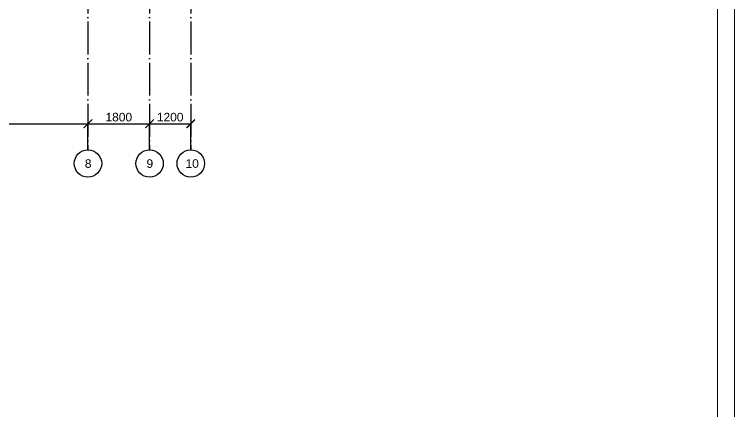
# Model space of a CAD drawing. Header units: millimetres. Extents: x 1982 to 10001982, y -1005230 to 4320529.
# Drawn here: x 2631747 to 2652772, y 1135032 to 1146614 of the extents above; entities that cross this region are included whole.
import ezdxf

# ---------------------------------------------------------------- set-up
doc = ezdxf.new("R2010")
doc.units = ezdxf.units.MM
doc.linetypes.add('ACAD_ISO04W100', pattern=[30, 24, -3, 0, -3])
doc.layers.add('Level 63', color=7, linetype='Continuous', lineweight=0)
for name, color, linetype in [('Оси', 30, 'Continuous'), ('Осн надпись', 7, 'Continuous'), ('размеры оси', 163, 'Continuous')]:
    doc.layers.add(name, color=color, linetype=linetype)
doc.styles.get("Standard").update_dxf_attribs({"font": 'arial.ttf'})
doc.dimstyles.new('100', dxfattribs={"dimtxt": 250, "dimasz": 250, "dimexe": 1.25, "dimexo": 0.625, "dimgap": 65, "dimtad": 1, "dimtxsty": 'Standard', "dimblk": 'ARCHTICK', "dimcen": 250, "dimadec": 0, "dimazin": 0, "dimtfac": 1, "dimtmove": 0, "dimatfit": 3, "dimldrblk": 'ARCHTICK', "dimfxl": 1, "dimarcsym": 0})

# ---------------------------------------------------------------- blocks, each defined once
blk = doc.blocks.new('_ArchTick')
at = {"color": 0, "linetype": 'ByBlock', "const_width": 0.15}
blk.add_lwpolyline([(-0.5, -0.5), (0.5, 0.5)], dxfattribs=at)
blk = doc.blocks.new('*D353')
at = {"layer": 'Defpoints', "color": 0, "lineweight": 0, "transparency": 16777216}
for p in [(2633894, 1143425), (2621894, 1142668), (2633894, 1142668)]:
    blk.add_point(p, dxfattribs=at)
at = {"layer": 'размеры оси', "color": 0, "lineweight": -2, "transparency": 16777216}
for p, q in [((2621894, 1142668), (2621894, 1143426)), ((2621894, 1143425), (2633894, 1143425)), ((2633894, 1142668), (2633894, 1143426))]:
    blk.add_line(p, q, dxfattribs=at)
at = {"layer": 'размеры оси', "color": 0, "lineweight": -2, "transparency": 16777216, "xscale": 250, "yscale": 250, "zscale": 250, "rotation": 180}
blk.add_blockref('_ArchTick', (2621894, 1143425), dxfattribs=at)
at = {"layer": 'размеры оси', "color": 0, "lineweight": -2, "transparency": 16777216, "xscale": 250, "yscale": 250, "zscale": 250}
blk.add_blockref('_ArchTick', (2633894, 1143425), dxfattribs=at)
at = {"layer": 'размеры оси', "color": 0, "transparency": 16777216, "insert": (2627894, 1143617), "char_height": 250, "attachment_point": 5}
blk.add_mtext('12000', dxfattribs=at)
blk = doc.blocks.new('*D354')
at = {"layer": 'Defpoints', "color": 0, "lineweight": 0, "transparency": 16777216}
for p in [(2635694, 1143425), (2633894, 1142668), (2635694, 1142668)]:
    blk.add_point(p, dxfattribs=at)
at = {"layer": 'размеры оси', "color": 0, "lineweight": -2, "transparency": 16777216}
for p, q in [((2633894, 1142668), (2633894, 1143426)), ((2633894, 1143425), (2635694, 1143425)), ((2635694, 1142668), (2635694, 1143426))]:
    blk.add_line(p, q, dxfattribs=at)
at = {"layer": 'размеры оси', "color": 0, "lineweight": -2, "transparency": 16777216, "xscale": 250, "yscale": 250, "zscale": 250, "rotation": 180}
blk.add_blockref('_ArchTick', (2633894, 1143425), dxfattribs=at)
at = {"layer": 'размеры оси', "color": 0, "lineweight": -2, "transparency": 16777216, "xscale": 250, "yscale": 250, "zscale": 250}
blk.add_blockref('_ArchTick', (2635694, 1143425), dxfattribs=at)
at = {"layer": 'размеры оси', "color": 0, "transparency": 16777216, "insert": (2634794, 1143617), "char_height": 250, "attachment_point": 5}
blk.add_mtext('1800', dxfattribs=at)
blk = doc.blocks.new('*D355')
at = {"layer": 'Defpoints', "color": 0, "lineweight": 0, "transparency": 16777216}
for p in [(2636894, 1143425), (2635694, 1142668), (2636894, 1142668)]:
    blk.add_point(p, dxfattribs=at)
at = {"layer": 'размеры оси', "color": 0, "lineweight": -2, "transparency": 16777216}
for p, q in [((2635694, 1142668), (2635694, 1143426)), ((2635694, 1143425), (2636894, 1143425)), ((2636894, 1142668), (2636894, 1143426))]:
    blk.add_line(p, q, dxfattribs=at)
at = {"layer": 'размеры оси', "color": 0, "lineweight": -2, "transparency": 16777216, "xscale": 250, "yscale": 250, "zscale": 250, "rotation": 180}
blk.add_blockref('_ArchTick', (2635694, 1143425), dxfattribs=at)
at = {"layer": 'размеры оси', "color": 0, "lineweight": -2, "transparency": 16777216, "xscale": 250, "yscale": 250, "zscale": 250}
blk.add_blockref('_ArchTick', (2636894, 1143425), dxfattribs=at)
at = {"layer": 'размеры оси', "color": 0, "transparency": 16777216, "insert": (2636294, 1143617), "char_height": 250, "attachment_point": 5}
blk.add_mtext('1200', dxfattribs=at)

msp = doc.modelspace()

# ---------------------------------------------------------------- linework, layer by layer
at = {"layer": 'Level 63', "color": 7, "linetype": 'Continuous', "lineweight": 13}
for points in [[(2610721.797, 1123450.016), (2652771.797, 1123450.016), (2652771.797, 1182850.016), (2610721.797, 1182850.016)], [(2612721.797, 1123950.016), (2652271.797, 1123950.016), (2652271.797, 1182350.016), (2612721.797, 1182350.016)]]:
    msp.add_3dface(points, dxfattribs=at)
at = {"layer": 'Оси', "linetype": 'ACAD_ISO04W100', "ltscale": 40}
for p, q in [((2633894.462, 1177607.579), (2633894.462, 1142667.611)), ((2635694.462, 1177607.579), (2635694.462, 1142667.611)), ((2636894.462, 1177607.579), (2636894.462, 1142667.611))]:
    msp.add_line(p, q, dxfattribs=at)
at = {"layer": 'Осн надпись', "ltscale": 40}
for centre in [(2633894.462, 1142267.611), (2635694.462, 1142267.611), (2636894.462, 1142267.611)]:
    msp.add_circle(centre, 400, dxfattribs=at)

# ---------------------------------------------------------------- texts
at = {"layer": 'Осн надпись', "char_height": 250, "width": 250, "attachment_point": 1}
for s, insert in [('8', (2633803.029, 1142389.492)), ('9', (2635603.029, 1142389.492)), ('10', (2636741.922, 1142389.492))]:
    msp.add_mtext(s, dxfattribs=dict(at, insert=insert))

# ---------------------------------------------------------------- dimensions: what is measured, and where the dimension line sits
at = {"layer": 'размеры оси'}
for base, p1, p2, picture, middle in [((2633894.462, 1143424.804), (2621894.462, 1142667.611), (2633894.462, 1142667.611), '*D353', (2627894.462, 1143617.448)), ((2635694.462, 1143424.804), (2633894.462, 1142667.611), (2635694.462, 1142667.611), '*D354', (2634794.462, 1143617.448)), ((2636894.462, 1143424.804), (2635694.462, 1142667.611), (2636894.462, 1142667.611), '*D355', (2636294.462, 1143617.448))]:
    dim = msp.add_linear_dim(base=base, p1=p1, p2=p2, dimstyle='100', override={"dimtmove": 1, "dimfxl": 0}, dxfattribs=at)
    dim.commit()
    dim.dimension.update_dxf_attribs({"geometry": picture, "text_midpoint": middle})

doc.saveas('drawing.dxf')
